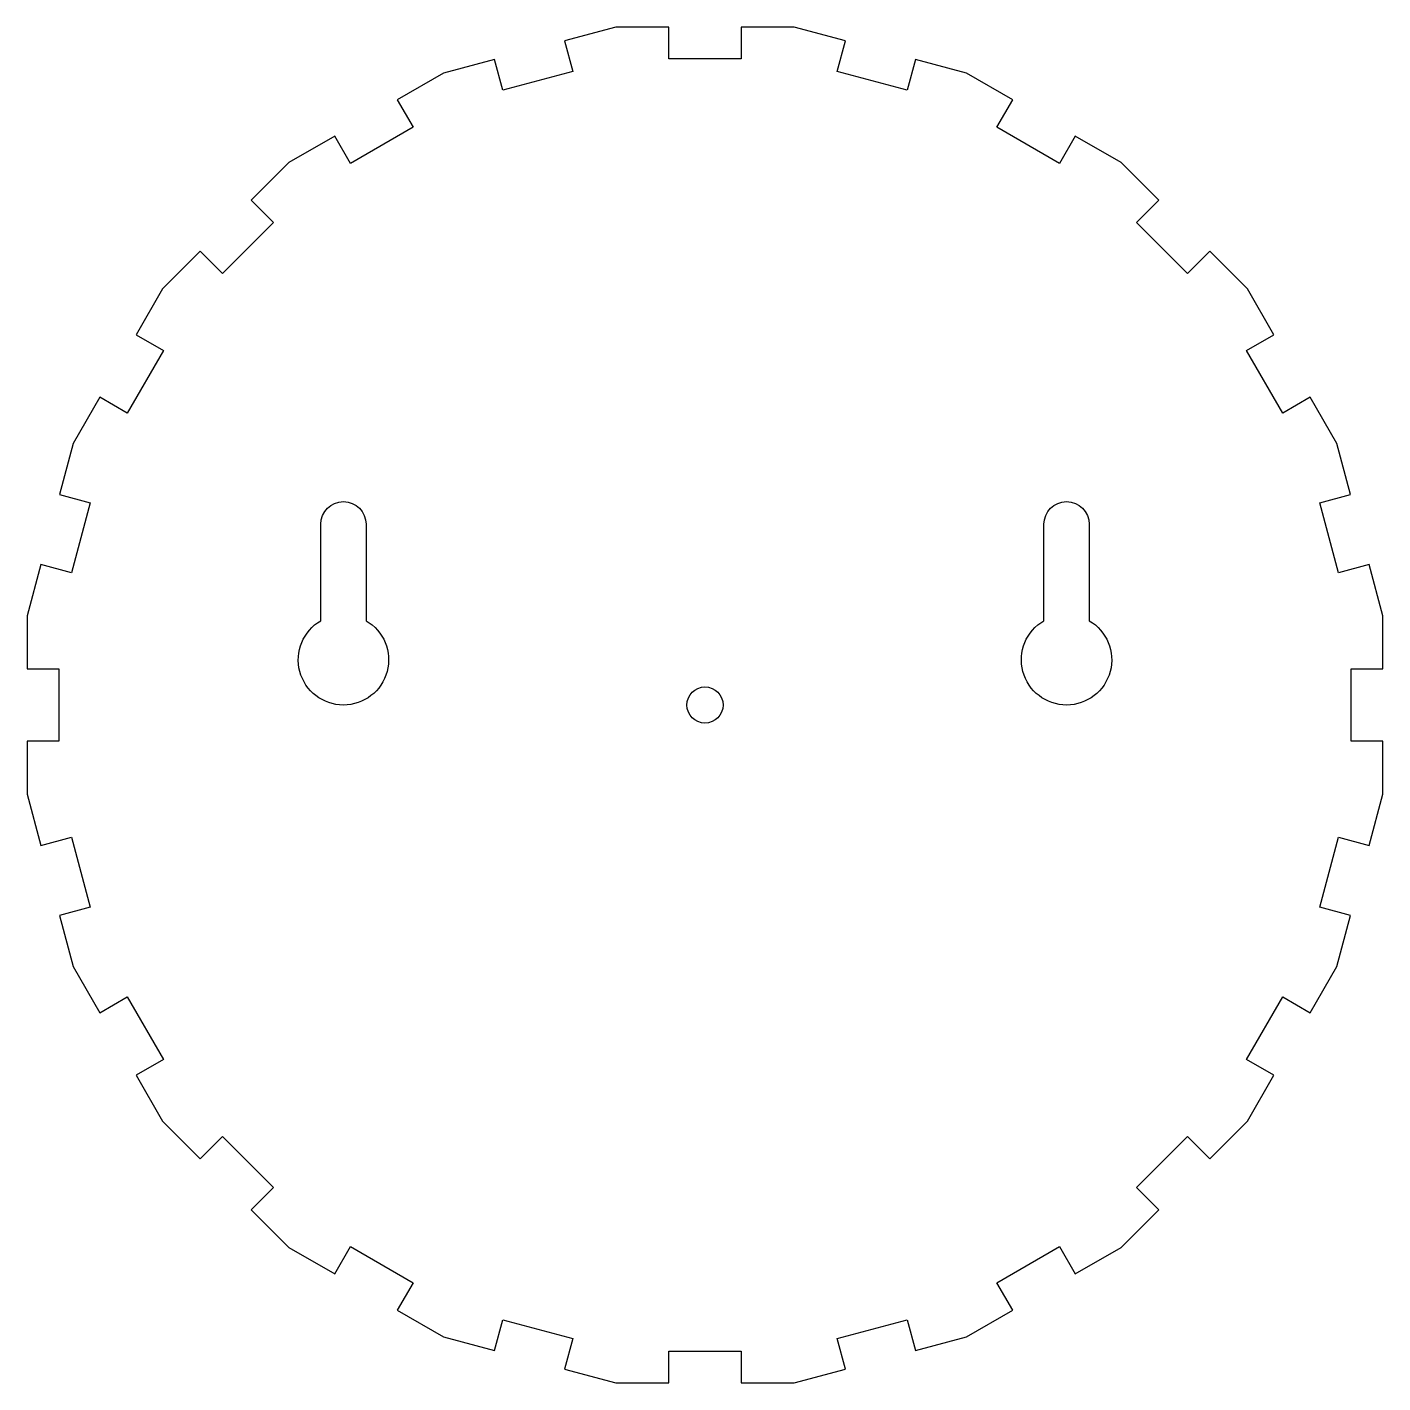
# Model space of a CAD drawing. Header units: millimetres. Extents: x -75 to 75, y -75 to 75.
import ezdxf

# ---------------------------------------------------------------- set-up
doc = ezdxf.new("R2010")
doc.units = ezdxf.units.MM
doc.layers.get('0').update_dxf_attribs({"linetype": 'CONTINUOUS'})

msp = doc.modelspace()

# ---------------------------------------------------------------- linework, layer by layer
msp.add_lwpolyline([(4, -75), (9.87, -75), (15.55, -73.48), (14.64, -70.1), (22.37, -68.03), (23.28, -71.41), (28.95, -69.89), (34.04, -66.95), (32.29, -63.92), (39.21, -59.92), (40.96, -62.95), (46.05, -60.01), (50.2, -55.86), (47.73, -53.39), (53.39, -47.73), (55.86, -50.2), (60.01, -46.05), (62.95, -40.96), (59.92, -39.21), (63.92, -32.29), (66.95, -34.04), (69.89, -28.95), (71.41, -23.28), (68.03, -22.37), (70.1, -14.64), (73.48, -15.55), (75, -9.87), (75, -4), (71.5, -4), (71.5, 4), (75, 4), (75, 9.87), (73.48, 15.55), (70.1, 14.64), (68.03, 22.37), (71.41, 23.28), (69.89, 28.95), (66.95, 34.04), (63.92, 32.29), (59.92, 39.21), (62.95, 40.96), (60.01, 46.05), (55.86, 50.2), (53.39, 47.73), (47.73, 53.39), (50.2, 55.86), (46.05, 60.01), (40.96, 62.95), (39.21, 59.92), (32.29, 63.92), (34.04, 66.95), (28.95, 69.89), (23.28, 71.41), (22.37, 68.03), (14.64, 70.1), (15.55, 73.48), (9.87, 75), (4, 75), (4, 71.5), (-4, 71.5), (-4, 75), (-9.87, 75), (-15.55, 73.48), (-14.64, 70.1), (-22.37, 68.03), (-23.28, 71.41), (-28.95, 69.89), (-34.04, 66.95), (-32.29, 63.92), (-39.21, 59.92), (-40.96, 62.95), (-46.05, 60.01), (-50.2, 55.86), (-47.73, 53.39), (-53.39, 47.73), (-55.86, 50.2), (-60.01, 46.05), (-62.95, 40.96), (-59.92, 39.21), (-63.92, 32.29), (-66.95, 34.04), (-69.89, 28.95), (-71.41, 23.28), (-68.03, 22.37), (-70.1, 14.64), (-73.48, 15.55), (-75, 9.87), (-75, 4), (-71.5, 4), (-71.5, -4), (-75, -4), (-75, -9.87), (-73.48, -15.55), (-70.1, -14.64), (-68.03, -22.37), (-71.41, -23.28), (-69.89, -28.95), (-66.95, -34.04), (-63.92, -32.29), (-59.92, -39.21), (-62.95, -40.96), (-60.01, -46.05), (-55.86, -50.2), (-53.39, -47.73), (-47.73, -53.39), (-50.2, -55.86), (-46.05, -60.01), (-40.96, -62.95), (-39.21, -59.92), (-32.29, -63.92), (-34.04, -66.95), (-28.95, -69.89), (-23.28, -71.41), (-22.37, -68.03), (-14.64, -70.1), (-15.55, -73.48), (-9.87, -75), (-4, -75), (-4, -71.5), (4, -71.5)], close=True)
for points in [[(-42.5, 9.33), (-42.5, 20, -1), (-37.5, 20), (-37.5, 9.33, -3.732051)], [(37.5, 9.33), (37.5, 20, -1), (42.5, 20), (42.5, 9.33, -3.732051)]]:
    msp.add_lwpolyline(points, format="xyb", close=True)
msp.add_circle((0, 0), 2)

doc.saveas('drawing.dxf')
